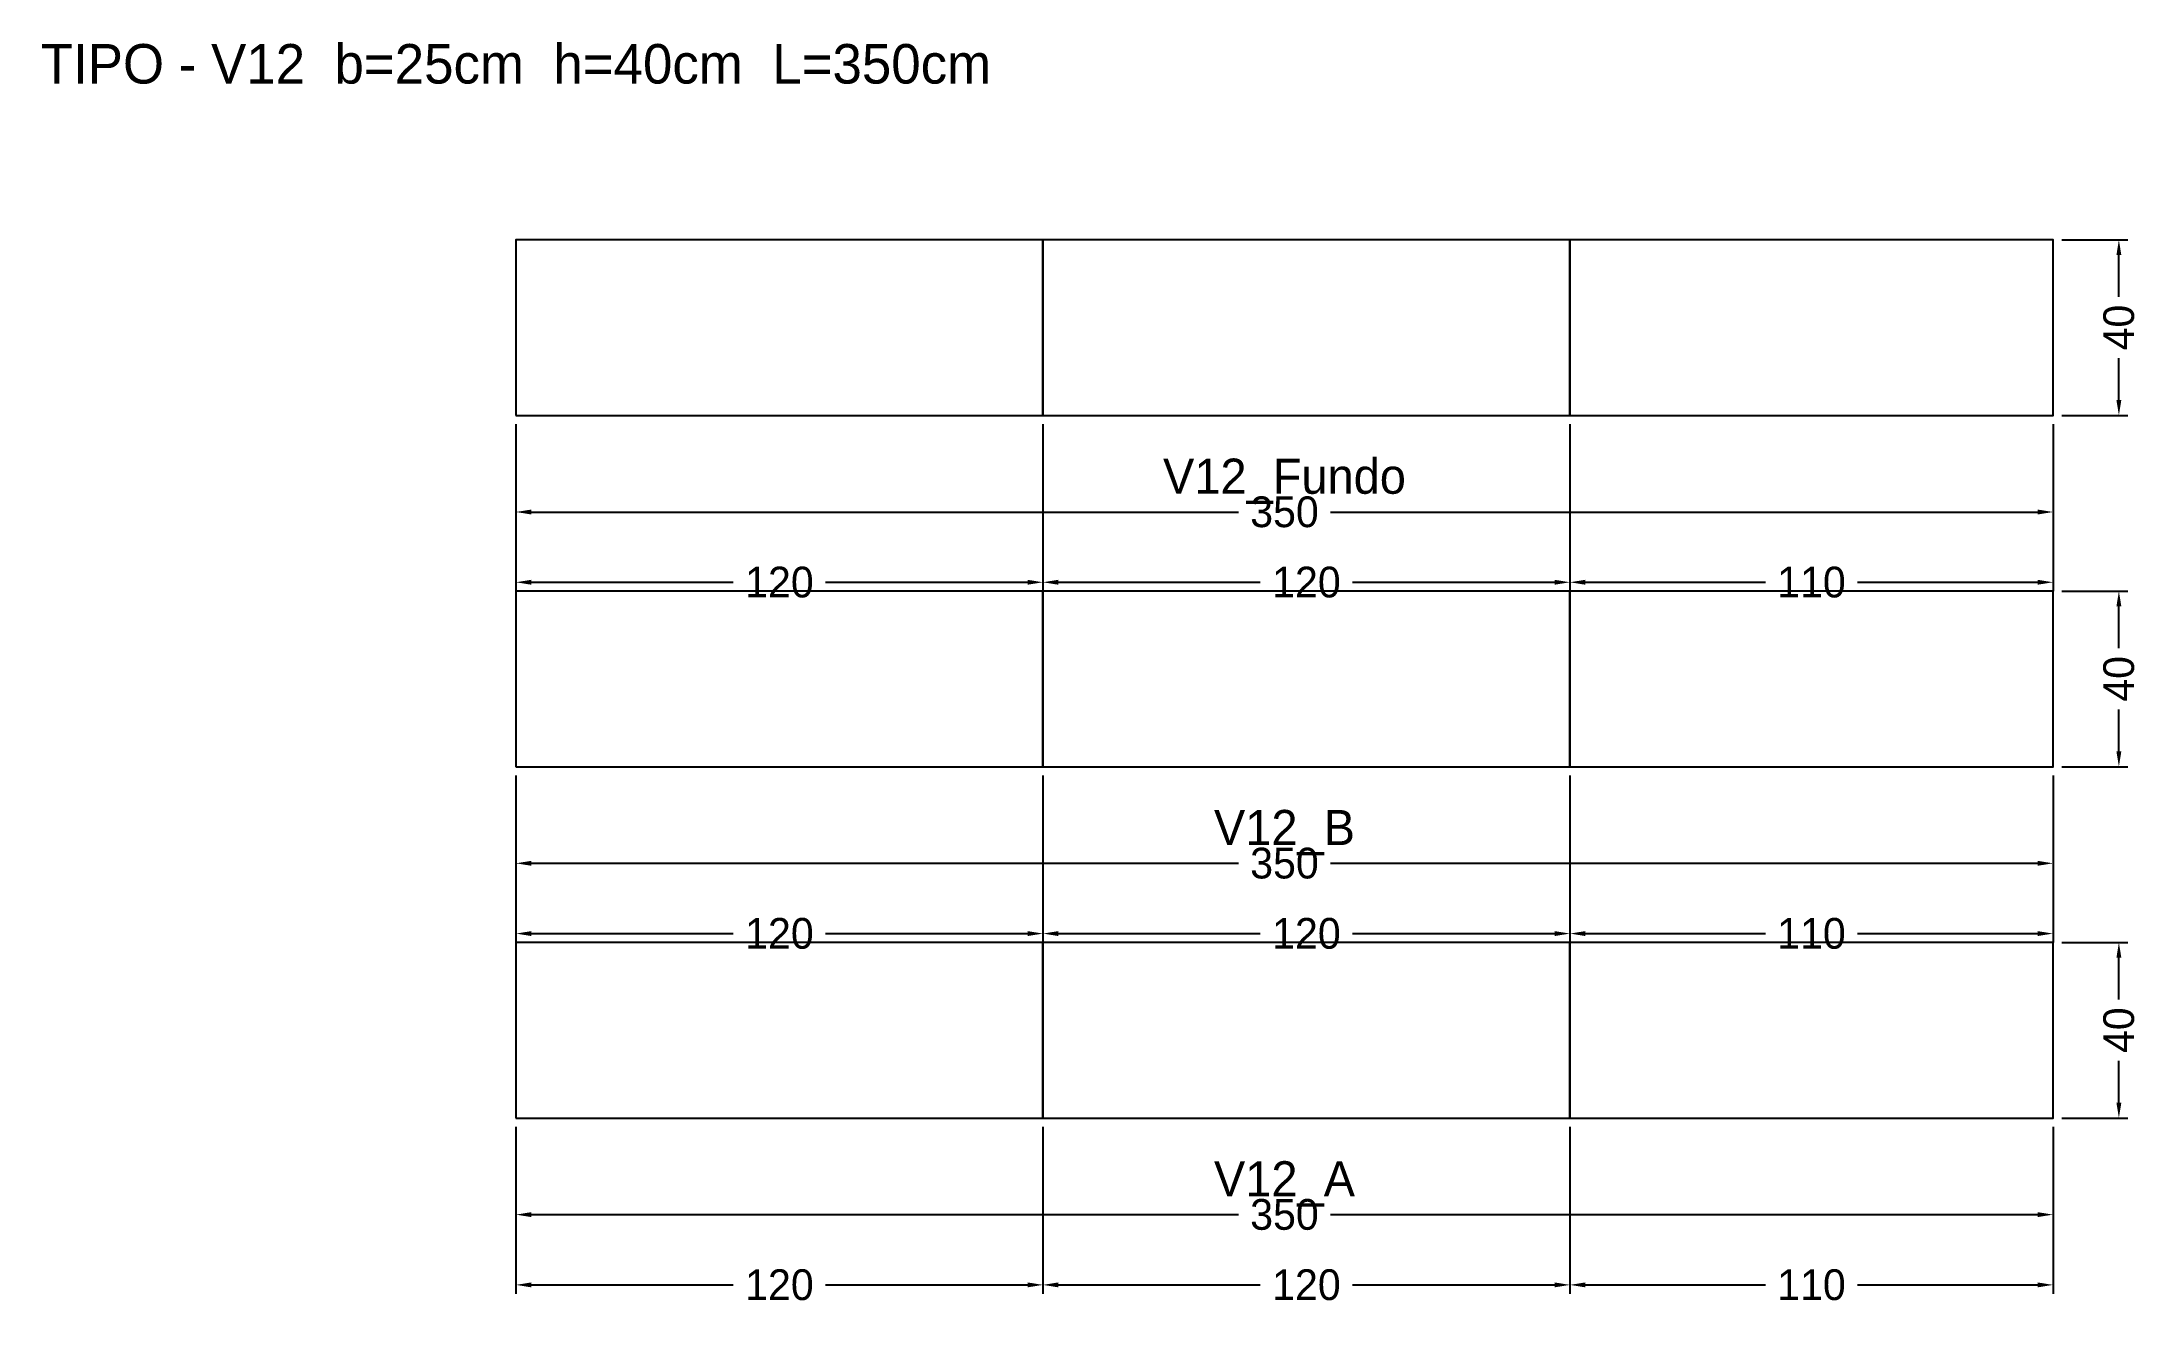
# Model space of a CAD drawing. Header units: metres. Extents: x -108 to 370, y -43 to 245.
import ezdxf

# ---------------------------------------------------------------- set-up
doc = ezdxf.new("R2010")
doc.units = ezdxf.units.M
for name, color, linetype in [('COTA', 3, 'Continuous'), ('NOMENCLATURA', 2, 'Continuous'), ('Paineis', 7, 'Continuous'), ('Texto Secao', 2, 'Continuous')]:
    doc.layers.add(name, color=color, linetype=linetype)
doc.dimstyles.new('COTA_VIG', dxfattribs={"dimtxt": 7, "dimasz": 3.5, "dimexe": 2, "dimexo": 2, "dimgap": 1.5, "dimtad": 1, "dimdec": 1, "dimcen": 2.5, "dimclrd": 3, "dimclre": 3, "dimclrt": 3, "dimazin": 3, "dimtfac": 1, "dimtmove": 0, "dimatfit": 3})

# ---------------------------------------------------------------- blocks, each defined once
blk = doc.blocks.new('_CLOSEDFILLED')
at = {"color": 0, "linetype": 'BYBLOCK'}
blk.add_solid([(-1, 0.16), (0, 0), (-1, -0.16)], dxfattribs=at)
blk = doc.blocks.new('*D1')
at = {"color": 3}
for p, q in [((0, -2), (0, -24)), ((350, -2), (350, -24)), ((3.5, -22), (164.5, -22)), ((185.5, -22), (346.5, -22))]:
    blk.add_line(p, q, dxfattribs=at)
at = {"layer": 'Defpoints'}
for p in [(0, 0), (350, 0), (0, -22)]:
    blk.add_point(p, dxfattribs=at)
at = {"layer": 'COTA', "color": 3, "xscale": 3.5, "yscale": 3.5, "rotation": 180}
blk.add_blockref('_CLOSEDFILLED', (0, -22), dxfattribs=at)
at = {"layer": 'COTA', "color": 3, "xscale": 3.5, "yscale": 3.5}
blk.add_blockref('_CLOSEDFILLED', (350, -22), dxfattribs=at)
at = {"layer": 'COTA', "color": 3, "insert": (175, -22), "char_height": 7, "attachment_point": 5}
blk.add_mtext('350', dxfattribs=at)
blk = doc.blocks.new('*D2')
at = {"color": 3}
for p, q in [((0, -2), (0, -40)), ((120, -2), (120, -40)), ((3.5, -38), (49.5, -38)), ((70.5, -38), (116.5, -38))]:
    blk.add_line(p, q, dxfattribs=at)
at = {"layer": 'Defpoints'}
for p in [(0, 0), (120, 0), (0, -38)]:
    blk.add_point(p, dxfattribs=at)
at = {"layer": 'COTA', "color": 3, "xscale": 3.5, "yscale": 3.5, "rotation": 180}
blk.add_blockref('_CLOSEDFILLED', (0, -38), dxfattribs=at)
at = {"layer": 'COTA', "color": 3, "xscale": 3.5, "yscale": 3.5}
blk.add_blockref('_CLOSEDFILLED', (120, -38), dxfattribs=at)
at = {"layer": 'COTA', "color": 3, "insert": (60, -38), "char_height": 7, "attachment_point": 5}
blk.add_mtext('120', dxfattribs=at)
blk = doc.blocks.new('*D3')
at = {"color": 3}
for p, q in [((120, -2), (120, -40)), ((240, -2), (240, -40)), ((123.5, -38), (169.5, -38)), ((190.5, -38), (236.5, -38))]:
    blk.add_line(p, q, dxfattribs=at)
at = {"layer": 'Defpoints'}
for p in [(120, 0), (240, 0), (120, -38)]:
    blk.add_point(p, dxfattribs=at)
at = {"layer": 'COTA', "color": 3, "xscale": 3.5, "yscale": 3.5, "rotation": 180}
blk.add_blockref('_CLOSEDFILLED', (120, -38), dxfattribs=at)
at = {"layer": 'COTA', "color": 3, "xscale": 3.5, "yscale": 3.5}
blk.add_blockref('_CLOSEDFILLED', (240, -38), dxfattribs=at)
at = {"layer": 'COTA', "color": 3, "insert": (180, -38), "char_height": 7, "attachment_point": 5}
blk.add_mtext('120', dxfattribs=at)
blk = doc.blocks.new('*D4')
at = {"color": 3}
for p, q in [((240, -2), (240, -40)), ((350, -2), (350, -40)), ((243.5, -38), (284.5, -38)), ((305.5, -38), (346.5, -38))]:
    blk.add_line(p, q, dxfattribs=at)
at = {"layer": 'Defpoints'}
for p in [(240, 0), (350, 0), (240, -38)]:
    blk.add_point(p, dxfattribs=at)
at = {"layer": 'COTA', "color": 3, "xscale": 3.5, "yscale": 3.5, "rotation": 180}
blk.add_blockref('_CLOSEDFILLED', (240, -38), dxfattribs=at)
at = {"layer": 'COTA', "color": 3, "xscale": 3.5, "yscale": 3.5}
blk.add_blockref('_CLOSEDFILLED', (350, -38), dxfattribs=at)
at = {"layer": 'COTA', "color": 3, "insert": (295, -38), "char_height": 7, "attachment_point": 5}
blk.add_mtext('110', dxfattribs=at)
blk = doc.blocks.new('*D5')
at = {"color": 3}
for p, q in [((352, 40), (367, 40)), ((365, 27), (365, 36.5)), ((365, 3.5), (365, 13)), ((352, 0), (367, 0))]:
    blk.add_line(p, q, dxfattribs=at)
at = {"layer": 'Defpoints'}
for p in [(350, 40), (350, 0), (365, 0)]:
    blk.add_point(p, dxfattribs=at)
at = {"layer": 'COTA', "color": 3, "xscale": 3.5, "yscale": 3.5}
for p, rotation in [((365, 40), 90), ((365, 0), 270)]:
    blk.add_blockref('_CLOSEDFILLED', p, dxfattribs=dict(at, rotation=rotation))
at = {"layer": 'COTA', "color": 3, "insert": (365, 20), "char_height": 7, "attachment_point": 5, "rotation": 90}
blk.add_mtext('40', dxfattribs=at)
blk = doc.blocks.new('*D6')
at = {"color": 3}
for p, q in [((0, 78), (0, 56)), ((350, 78), (350, 56)), ((3.5, 58), (164.5, 58)), ((185.5, 58), (346.5, 58))]:
    blk.add_line(p, q, dxfattribs=at)
at = {"layer": 'Defpoints'}
for p in [(0, 80), (350, 80), (0, 58)]:
    blk.add_point(p, dxfattribs=at)
at = {"layer": 'COTA', "color": 3, "xscale": 3.5, "yscale": 3.5, "rotation": 180}
blk.add_blockref('_CLOSEDFILLED', (0, 58), dxfattribs=at)
at = {"layer": 'COTA', "color": 3, "xscale": 3.5, "yscale": 3.5}
blk.add_blockref('_CLOSEDFILLED', (350, 58), dxfattribs=at)
at = {"layer": 'COTA', "color": 3, "insert": (175, 58), "char_height": 7, "attachment_point": 5}
blk.add_mtext('350', dxfattribs=at)
blk = doc.blocks.new('*D7')
at = {"color": 3}
for p, q in [((0, 78), (0, 40)), ((120, 78), (120, 40)), ((3.5, 42), (49.5, 42)), ((70.5, 42), (116.5, 42))]:
    blk.add_line(p, q, dxfattribs=at)
at = {"layer": 'Defpoints'}
for p in [(0, 80), (120, 80), (0, 42)]:
    blk.add_point(p, dxfattribs=at)
at = {"layer": 'COTA', "color": 3, "xscale": 3.5, "yscale": 3.5, "rotation": 180}
blk.add_blockref('_CLOSEDFILLED', (0, 42), dxfattribs=at)
at = {"layer": 'COTA', "color": 3, "xscale": 3.5, "yscale": 3.5}
blk.add_blockref('_CLOSEDFILLED', (120, 42), dxfattribs=at)
at = {"layer": 'COTA', "color": 3, "insert": (60, 42), "char_height": 7, "attachment_point": 5}
blk.add_mtext('120', dxfattribs=at)
blk = doc.blocks.new('*D8')
at = {"color": 3}
for p, q in [((120, 78), (120, 40)), ((240, 78), (240, 40)), ((123.5, 42), (169.5, 42)), ((190.5, 42), (236.5, 42))]:
    blk.add_line(p, q, dxfattribs=at)
at = {"layer": 'Defpoints'}
for p in [(120, 80), (240, 80), (120, 42)]:
    blk.add_point(p, dxfattribs=at)
at = {"layer": 'COTA', "color": 3, "xscale": 3.5, "yscale": 3.5, "rotation": 180}
blk.add_blockref('_CLOSEDFILLED', (120, 42), dxfattribs=at)
at = {"layer": 'COTA', "color": 3, "xscale": 3.5, "yscale": 3.5}
blk.add_blockref('_CLOSEDFILLED', (240, 42), dxfattribs=at)
at = {"layer": 'COTA', "color": 3, "insert": (180, 42), "char_height": 7, "attachment_point": 5}
blk.add_mtext('120', dxfattribs=at)
blk = doc.blocks.new('*D9')
at = {"color": 3}
for p, q in [((240, 78), (240, 40)), ((350, 78), (350, 40)), ((243.5, 42), (284.5, 42)), ((305.5, 42), (346.5, 42))]:
    blk.add_line(p, q, dxfattribs=at)
at = {"layer": 'Defpoints'}
for p in [(240, 80), (350, 80), (240, 42)]:
    blk.add_point(p, dxfattribs=at)
at = {"layer": 'COTA', "color": 3, "xscale": 3.5, "yscale": 3.5, "rotation": 180}
blk.add_blockref('_CLOSEDFILLED', (240, 42), dxfattribs=at)
at = {"layer": 'COTA', "color": 3, "xscale": 3.5, "yscale": 3.5}
blk.add_blockref('_CLOSEDFILLED', (350, 42), dxfattribs=at)
at = {"layer": 'COTA', "color": 3, "insert": (295, 42), "char_height": 7, "attachment_point": 5}
blk.add_mtext('110', dxfattribs=at)
blk = doc.blocks.new('*D10')
at = {"color": 3}
for p, q in [((352, 120), (367, 120)), ((365, 107), (365, 116.5)), ((365, 83.5), (365, 93)), ((352, 80), (367, 80))]:
    blk.add_line(p, q, dxfattribs=at)
at = {"layer": 'Defpoints'}
for p in [(350, 120), (350, 80), (365, 80)]:
    blk.add_point(p, dxfattribs=at)
at = {"layer": 'COTA', "color": 3, "xscale": 3.5, "yscale": 3.5}
for p, rotation in [((365, 120), 90), ((365, 80), 270)]:
    blk.add_blockref('_CLOSEDFILLED', p, dxfattribs=dict(at, rotation=rotation))
at = {"layer": 'COTA', "color": 3, "insert": (365, 100), "char_height": 7, "attachment_point": 5, "rotation": 90}
blk.add_mtext('40', dxfattribs=at)
blk = doc.blocks.new('*D11')
at = {"color": 3}
for p, q in [((0, 158), (0, 136)), ((350, 158), (350, 136)), ((3.5, 138), (164.5, 138)), ((185.5, 138), (346.5, 138))]:
    blk.add_line(p, q, dxfattribs=at)
at = {"layer": 'Defpoints'}
for p in [(0, 160), (350, 160), (0, 138)]:
    blk.add_point(p, dxfattribs=at)
at = {"layer": 'COTA', "color": 3, "xscale": 3.5, "yscale": 3.5, "rotation": 180}
blk.add_blockref('_CLOSEDFILLED', (0, 138), dxfattribs=at)
at = {"layer": 'COTA', "color": 3, "xscale": 3.5, "yscale": 3.5}
blk.add_blockref('_CLOSEDFILLED', (350, 138), dxfattribs=at)
at = {"layer": 'COTA', "color": 3, "insert": (175, 138), "char_height": 7, "attachment_point": 5}
blk.add_mtext('350', dxfattribs=at)
blk = doc.blocks.new('*D12')
at = {"color": 3}
for p, q in [((0, 158), (0, 120)), ((120, 158), (120, 120)), ((3.5, 122), (49.5, 122)), ((70.5, 122), (116.5, 122))]:
    blk.add_line(p, q, dxfattribs=at)
at = {"layer": 'Defpoints'}
for p in [(0, 160), (120, 160), (0, 122)]:
    blk.add_point(p, dxfattribs=at)
at = {"layer": 'COTA', "color": 3, "xscale": 3.5, "yscale": 3.5, "rotation": 180}
blk.add_blockref('_CLOSEDFILLED', (0, 122), dxfattribs=at)
at = {"layer": 'COTA', "color": 3, "xscale": 3.5, "yscale": 3.5}
blk.add_blockref('_CLOSEDFILLED', (120, 122), dxfattribs=at)
at = {"layer": 'COTA', "color": 3, "insert": (60, 122), "char_height": 7, "attachment_point": 5}
blk.add_mtext('120', dxfattribs=at)
blk = doc.blocks.new('*D13')
at = {"color": 3}
for p, q in [((120, 158), (120, 120)), ((240, 158), (240, 120)), ((123.5, 122), (169.5, 122)), ((190.5, 122), (236.5, 122))]:
    blk.add_line(p, q, dxfattribs=at)
at = {"layer": 'Defpoints'}
for p in [(120, 160), (240, 160), (120, 122)]:
    blk.add_point(p, dxfattribs=at)
at = {"layer": 'COTA', "color": 3, "xscale": 3.5, "yscale": 3.5, "rotation": 180}
blk.add_blockref('_CLOSEDFILLED', (120, 122), dxfattribs=at)
at = {"layer": 'COTA', "color": 3, "xscale": 3.5, "yscale": 3.5}
blk.add_blockref('_CLOSEDFILLED', (240, 122), dxfattribs=at)
at = {"layer": 'COTA', "color": 3, "insert": (180, 122), "char_height": 7, "attachment_point": 5}
blk.add_mtext('120', dxfattribs=at)
blk = doc.blocks.new('*D14')
at = {"color": 3}
for p, q in [((240, 158), (240, 120)), ((350, 158), (350, 120)), ((243.5, 122), (284.5, 122)), ((305.5, 122), (346.5, 122))]:
    blk.add_line(p, q, dxfattribs=at)
at = {"layer": 'Defpoints'}
for p in [(240, 160), (350, 160), (240, 122)]:
    blk.add_point(p, dxfattribs=at)
at = {"layer": 'COTA', "color": 3, "xscale": 3.5, "yscale": 3.5, "rotation": 180}
blk.add_blockref('_CLOSEDFILLED', (240, 122), dxfattribs=at)
at = {"layer": 'COTA', "color": 3, "xscale": 3.5, "yscale": 3.5}
blk.add_blockref('_CLOSEDFILLED', (350, 122), dxfattribs=at)
at = {"layer": 'COTA', "color": 3, "insert": (295, 122), "char_height": 7, "attachment_point": 5}
blk.add_mtext('110', dxfattribs=at)
blk = doc.blocks.new('*D15')
at = {"color": 3}
for p, q in [((352, 200), (367, 200)), ((365, 187), (365, 196.5)), ((365, 163.5), (365, 173)), ((352, 160), (367, 160))]:
    blk.add_line(p, q, dxfattribs=at)
at = {"layer": 'Defpoints'}
for p in [(350, 200), (350, 160), (365, 160)]:
    blk.add_point(p, dxfattribs=at)
at = {"layer": 'COTA', "color": 3, "xscale": 3.5, "yscale": 3.5}
for p, rotation in [((365, 200), 90), ((365, 160), 270)]:
    blk.add_blockref('_CLOSEDFILLED', p, dxfattribs=dict(at, rotation=rotation))
at = {"layer": 'COTA', "color": 3, "insert": (365, 180), "char_height": 7, "attachment_point": 5, "rotation": 90}
blk.add_mtext('40', dxfattribs=at)

msp = doc.modelspace()

# ---------------------------------------------------------------- linework, layer by layer
at = {"layer": 'Paineis'}
for points in [[(0, 160), (120, 160), (120, 200), (0, 200)], [(120, 160), (240, 160), (240, 200), (120, 200)], [(240, 160), (350, 160), (350, 200), (240, 200)], [(0, 80), (120, 80), (120, 120), (0, 120)], [(120, 80), (240, 80), (240, 120), (120, 120)], [(240, 80), (350, 80), (350, 120), (240, 120)], [(0, 0), (120, 0), (120, 40), (0, 40)], [(120, 0), (240, 0), (240, 40), (120, 40)], [(240, 0), (350, 0), (350, 40), (240, 40)]]:
    msp.add_lwpolyline(points, close=True, dxfattribs=at)

# ---------------------------------------------------------------- texts
at = {"layer": 'NOMENCLATURA', "insert": (0, 240), "char_height": 9, "width": 370, "attachment_point": 5}
msp.add_mtext('TIPO - V12  b=25cm  h=40cm  L=350cm', dxfattribs=at)
at = {"layer": 'Texto Secao', "char_height": 8, "width": 370, "attachment_point": 5}
for s, insert in [('V12_Fundo', (175, 145)), ('V12_B', (175, 65)), ('V12_A', (175, -15))]:
    msp.add_mtext(s, dxfattribs=dict(at, insert=insert))

# ---------------------------------------------------------------- dimensions: what is measured, and where the dimension line sits
at = {"layer": 'COTA'}
for base, p1, p2, picture, middle in [((365, 160), (350, 160), (350, 200), '*D15', (365, 180)), ((365, 80), (350, 80), (350, 120), '*D10', (365, 100)), ((365, 0), (350, 0), (350, 40), '*D5', (365, 20))]:
    dim = msp.add_linear_dim(base=base, p1=p1, p2=p2, angle=90, dimstyle='COTA_VIG', dxfattribs=at)
    dim.commit()
    dim.dimension.update_dxf_attribs({"geometry": picture, "text_midpoint": middle})
for base, p1, p2, picture, middle in [((0, 138), (0, 160), (350, 160), '*D11', (175, 138)), ((0, 122), (0, 160), (120, 160), '*D12', (60, 122)), ((120, 122), (120, 160), (240, 160), '*D13', (180, 122)), ((240, 122), (240, 160), (350, 160), '*D14', (295, 122)), ((0, 58), (0, 80), (350, 80), '*D6', (175, 58)), ((0, 42), (0, 80), (120, 80), '*D7', (60, 42)), ((120, 42), (120, 80), (240, 80), '*D8', (180, 42)), ((240, 42), (240, 80), (350, 80), '*D9', (295, 42)), ((0, -22), (0, 0), (350, 0), '*D1', (175, -22)), ((0, -38), (0, 0), (120, 0), '*D2', (60, -38)), ((120, -38), (120, 0), (240, 0), '*D3', (180, -38)), ((240, -38), (240, 0), (350, 0), '*D4', (295, -38))]:
    dim = msp.add_linear_dim(base=base, p1=p1, p2=p2, dimstyle='COTA_VIG', dxfattribs=at)
    dim.commit()
    dim.dimension.update_dxf_attribs({"geometry": picture, "text_midpoint": middle})

doc.saveas('drawing.dxf')
